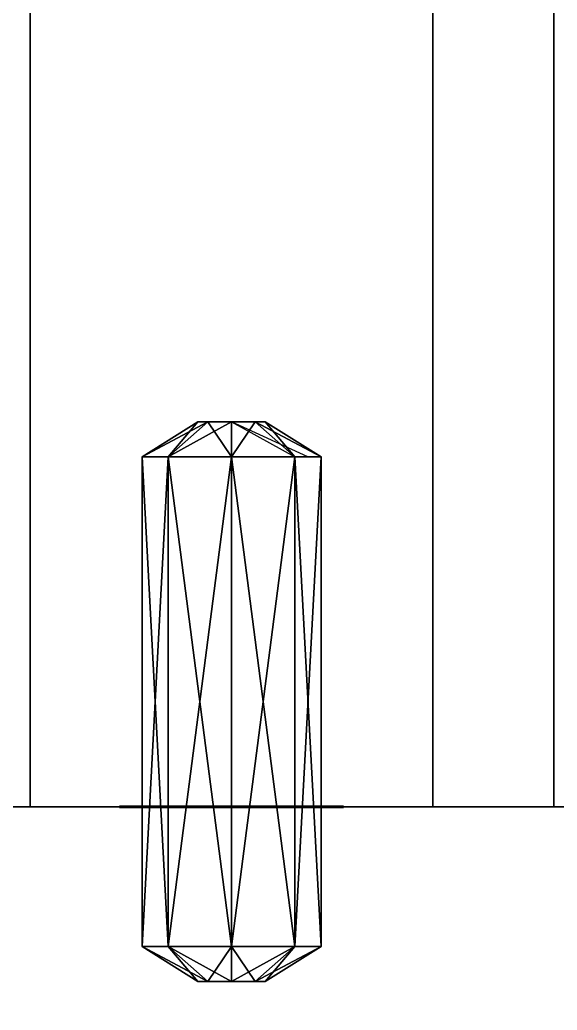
# Model space of a CAD drawing. Extents: x -150 to 2334, y -150 to 2984.
# Drawn here: x 2115.54 to 2139.55, y 767.37 to 811.61 of the extents above; entities that cross this region are included whole.
import ezdxf

# ---------------------------------------------------------------- set-up
doc = ezdxf.new("R2010")
doc.units = 0
for name, color, linetype in [('LAYER0', 7, 'CONTINUOUS'), ('LAYER108', 7, 'CONTINUOUS'), ('LAYER125', 7, 'CONTINUOUS'), ('LAYER142', 7, 'CONTINUOUS'), ('LAYER159', 7, 'CONTINUOUS'), ('LAYER243', 7, 'CONTINUOUS'), ('LAYER277', 7, 'CONTINUOUS'), ('LAYER299', 7, 'CONTINUOUS'), ('LAYER300', 7, 'CONTINUOUS'), ('LAYER301', 7, 'CONTINUOUS'), ('LAYER310', 7, 'CONTINUOUS')]:
    doc.layers.add(name, color=color, linetype=linetype)

msp = doc.modelspace()

# ---------------------------------------------------------------- linework, layer by layer
at = {"layer": 'LAYER0', "invisible_edges": 1}
for points in [[(2334, 2984, -5), (-150, -150, -5), (-150, 2984, -5), (2334, 2984, -5)], [(-150, -150, -5), (2334, 2984, -5), (2334, -150, -5), (-150, -150, -5)], [(2334, -150), (-150, 2984), (-150, -150), (2334, -150)], [(-150, 2984), (2334, -150), (2334, 2984), (-150, 2984)]]:
    msp.add_3dface(points, dxfattribs=at)
at = {"layer": 'LAYER108', "invisible_edges": 1}
for points in [[(2139.4, 1489.128, 866), (1674, 776.4584, 866), (2139.4, 776.4584, 866), (2139.4, 1489.128, 866)], [(1674, 776.4584, 866), (2139.4, 1489.128, 866), (1674, 1489.128, 866), (1674, 776.4584, 866)], [(1674, 1489.128, 848), (2139.4, 776.4584, 848), (1674, 776.4584, 848), (1674, 1489.128, 848)], [(2139.4, 776.4584, 848), (1674, 1489.128, 848), (2139.4, 1489.128, 848), (2139.4, 776.4584, 848)], [(2139.4, 776.4584, 848), (2139.4, 1489.128, 866), (2139.4, 776.4584, 866), (2139.4, 776.4584, 848)], [(2139.4, 1489.128, 866), (2139.4, 776.4584, 848), (2139.4, 1489.128, 848), (2139.4, 1489.128, 866)], [(2139.4, 776.4584, 848), (1674, 776.4584, 866), (1674, 776.4584, 848), (2139.4, 776.4584, 848)], [(1674, 776.4584, 866), (2139.4, 776.4584, 848), (2139.4, 776.4584, 866), (1674, 776.4584, 866)]]:
    msp.add_3dface(points, dxfattribs=at)
at = {"layer": 'LAYER125', "invisible_edges": 1}
for points in [[(2139.4, 1489.128, 1934), (1674, 776.4584, 1934), (2139.4, 776.4584, 1934), (2139.4, 1489.128, 1934)], [(1674, 776.4584, 1934), (2139.4, 1489.128, 1934), (1674, 1489.128, 1934), (1674, 776.4584, 1934)], [(1674, 1489.128, 1916), (2139.4, 776.4584, 1916), (1674, 776.4584, 1916), (1674, 1489.128, 1916)], [(2139.4, 776.4584, 1916), (1674, 1489.128, 1916), (2139.4, 1489.128, 1916), (2139.4, 776.4584, 1916)], [(2139.4, 776.4584, 1916), (2139.4, 1489.128, 1934), (2139.4, 776.4584, 1934), (2139.4, 776.4584, 1916)], [(2139.4, 1489.128, 1934), (2139.4, 776.4584, 1916), (2139.4, 1489.128, 1916), (2139.4, 1489.128, 1934)], [(2139.4, 776.4584, 1916), (1674, 776.4584, 1934), (1674, 776.4584, 1916), (2139.4, 776.4584, 1916)], [(1674, 776.4584, 1934), (2139.4, 776.4584, 1916), (2139.4, 776.4584, 1934), (1674, 776.4584, 1934)]]:
    msp.add_3dface(points, dxfattribs=at)
at = {"layer": 'LAYER142', "invisible_edges": 1}
for points in [[(2139.4, 1489.128, 1184), (1614, 776.4584, 1184), (2139.4, 776.4584, 1184), (2139.4, 1489.128, 1184)], [(1614, 776.4584, 1184), (2139.4, 1489.128, 1184), (1614, 1489.128, 1184), (1614, 776.4584, 1184)], [(1614, 1489.128, 1166), (2139.4, 776.4584, 1166), (1614, 776.4584, 1166), (1614, 1489.128, 1166)], [(2139.4, 776.4584, 1166), (1614, 1489.128, 1166), (2139.4, 1489.128, 1166), (2139.4, 776.4584, 1166)], [(2139.4, 776.4584, 1166), (2139.4, 1489.128, 1184), (2139.4, 776.4584, 1184), (2139.4, 776.4584, 1166)], [(2139.4, 1489.128, 1184), (2139.4, 776.4584, 1166), (2139.4, 1489.128, 1166), (2139.4, 1489.128, 1184)], [(2139.4, 776.4584, 1166), (1614, 776.4584, 1184), (1614, 776.4584, 1166), (2139.4, 776.4584, 1166)], [(1614, 776.4584, 1184), (2139.4, 776.4584, 1166), (2139.4, 776.4584, 1184), (1614, 776.4584, 1184)]]:
    msp.add_3dface(points, dxfattribs=at)
at = {"layer": 'LAYER159', "invisible_edges": 1}
for points in [[(2139.4, 1489.128, 1578), (1614, 776.4584, 1578), (2139.4, 776.4584, 1578), (2139.4, 1489.128, 1578)], [(1614, 776.4584, 1578), (2139.4, 1489.128, 1578), (1614, 1489.128, 1578), (1614, 776.4584, 1578)], [(1614, 1489.128, 1560), (2139.4, 776.4584, 1560), (1614, 776.4584, 1560), (1614, 1489.128, 1560)], [(2139.4, 776.4584, 1560), (1614, 1489.128, 1560), (2139.4, 1489.128, 1560), (2139.4, 776.4584, 1560)], [(2139.4, 776.4584, 1560), (2139.4, 1489.128, 1578), (2139.4, 776.4584, 1578), (2139.4, 776.4584, 1560)], [(2139.4, 1489.128, 1578), (2139.4, 776.4584, 1560), (2139.4, 1489.128, 1560), (2139.4, 1489.128, 1578)], [(2139.4, 776.4584, 1560), (1614, 776.4584, 1578), (1614, 776.4584, 1560), (2139.4, 776.4584, 1560)], [(1614, 776.4584, 1578), (2139.4, 776.4584, 1560), (2139.4, 776.4584, 1578), (1614, 776.4584, 1578)]]:
    msp.add_3dface(points, dxfattribs=at)
at = {"layer": 'LAYER243', "invisible_edges": 1}
for points in [[(2164, 776.458), (1614, 758.458), (1614, 776.458), (2164, 776.458)], [(1614, 758.458), (2164, 776.458), (2164, 758.458), (1614, 758.458)], [(2164, 758.458, 2350), (1614, 776.458, 2350), (1614, 758.458, 2350), (2164, 758.458, 2350)], [(1614, 776.458, 2350), (2164, 758.458, 2350), (2164, 776.458, 2350), (1614, 776.458, 2350)], [(1614, 776.458, 2350), (2164, 776.458), (1614, 776.458), (1614, 776.458, 2350)], [(2164, 776.458), (1614, 776.458, 2350), (2164, 776.458, 2350), (2164, 776.458)]]:
    msp.add_3dface(points, dxfattribs=at)
at = {"layer": 'LAYER277', "invisible_edges": 1}
for points in [[(2164, 776.455, 80), (1614, 1489.125, 80), (2164, 1489.125, 80), (2164, 776.455, 80)], [(1614, 1489.125, 80), (2164, 776.455, 80), (1614, 776.455, 80), (1614, 1489.125, 80)], [(1614, 776.455, 98), (2164, 1489.125, 98), (1614, 1489.125, 98), (1614, 776.455, 98)], [(2164, 1489.125, 98), (1614, 776.455, 98), (2164, 776.455, 98), (2164, 1489.125, 98)], [(2164, 776.455, 80), (1614, 776.455, 98), (1614, 776.455, 80), (2164, 776.455, 80)], [(1614, 776.455, 98), (2164, 776.455, 80), (2164, 776.455, 98), (1614, 776.455, 98)]]:
    msp.add_3dface(points, dxfattribs=at)
at = {"layer": 'LAYER299', "invisible_edges": 1}
for points in [[(2116, 776.455), (2134, 1489.125), (2134, 776.455), (2116, 776.455)], [(2134, 1489.125), (2116, 776.455), (2116, 1489.125), (2134, 1489.125)], [(2116, 1489.125, 80), (2134, 776.455, 80), (2134, 1489.125, 80), (2116, 1489.125, 80)], [(2134, 776.455, 80), (2116, 1489.125, 80), (2116, 776.455, 80), (2134, 776.455, 80)], [(2116, 776.455), (2116, 1489.125, 80), (2116, 1489.125), (2116, 776.455)], [(2116, 1489.125, 80), (2116, 776.455), (2116, 776.455, 80), (2116, 1489.125, 80)], [(2134, 776.455, 80), (2134, 1489.125), (2134, 1489.125, 80), (2134, 776.455, 80)], [(2134, 1489.125), (2134, 776.455, 80), (2134, 776.455), (2134, 1489.125)], [(2134, 776.455, 80), (2116, 776.455), (2134, 776.455), (2134, 776.455, 80)], [(2116, 776.455), (2134, 776.455, 80), (2116, 776.455, 80), (2116, 776.455)]]:
    msp.add_3dface(points, dxfattribs=at)
at = {"layer": 'LAYER300'}
for points in [[(2123.5, 793.6459, 24), (2122.172, 792.0834, 21.17157), (2121, 792.0834, 24), (2123.5, 793.6459, 24)], [(2123.5, 793.6459, 24), (2121, 792.0834, 24), (2123.939, 793.6459, 25.06066), (2123.5, 793.6459, 24)], [(2123.939, 793.6459, 25.06066), (2121, 792.0834, 24), (2122.172, 792.0834, 26.82843), (2123.939, 793.6459, 25.06066)], [(2121, 792.0834, 24), (2123.5, 793.6459, 24), (2123.939, 793.6459, 22.93934), (2121, 792.0834, 24)], [(2121, 792.0834, 24), (2123.939, 793.6459, 22.93934), (2122.172, 792.0834, 21.17157), (2121, 792.0834, 24)], [(2122.172, 792.0834, 26.82843), (2123.5, 793.6459, 24), (2121, 792.0834, 24), (2122.172, 792.0834, 26.82843)], [(2123.939, 793.6459, 22.93934), (2122.172, 792.0834, 21.17157), (2123.5, 793.6459, 24), (2123.939, 793.6459, 22.93934)], [(2123.939, 793.6459, 22.93934), (2125, 793.6459, 22.5), (2122.172, 792.0834, 21.17157), (2123.939, 793.6459, 22.93934)], [(2122.172, 792.0834, 21.17157), (2125, 793.6459, 22.5), (2125, 792.0834, 20), (2122.172, 792.0834, 21.17157)], [(2125, 792.0834, 28), (2123.939, 793.6459, 25.06066), (2122.172, 792.0834, 26.82843), (2125, 792.0834, 28)], [(2122.172, 792.0834, 26.82843), (2123.939, 793.6459, 25.06066), (2123.5, 793.6459, 24), (2122.172, 792.0834, 26.82843)], [(2122.172, 792.0834, 26.82843), (2125, 792.0834, 28), (2125, 793.6459, 25.5), (2122.172, 792.0834, 26.82843)], [(2122.172, 792.0834, 26.82843), (2125, 793.6459, 25.5), (2123.939, 793.6459, 25.06066), (2122.172, 792.0834, 26.82843)], [(2123.939, 793.6459, 22.93934), (2125, 792.0834, 20), (2122.172, 792.0834, 21.17157), (2123.939, 793.6459, 22.93934)], [(2125, 793.6459, 25.5), (2123.939, 793.6459, 25.06066), (2123.5, 793.6459, 24), (2125, 793.6459, 25.5)], [(2125, 793.6459, 25.5), (2123.5, 793.6459, 24), (2123.939, 793.6459, 22.93934), (2125, 793.6459, 25.5)], [(2125, 793.6459, 25.5), (2123.939, 793.6459, 22.93934), (2123.5, 793.6459, 24), (2125, 793.6459, 25.5)], [(2125, 793.6459, 25.5), (2123.5, 793.6459, 24), (2123.939, 793.6459, 25.06066), (2125, 793.6459, 25.5)], [(2125, 793.6459, 25.5), (2123.939, 793.6459, 25.06066), (2125, 792.0834, 28), (2125, 793.6459, 25.5)], [(2125, 793.6459, 25.5), (2126.061, 793.6459, 25.06066), (2123.939, 793.6459, 22.93934), (2125, 793.6459, 25.5)], [(2123.939, 793.6459, 22.93934), (2126.061, 793.6459, 25.06066), (2125, 793.6459, 22.5), (2123.939, 793.6459, 22.93934)], [(2123.939, 793.6459, 22.93934), (2125, 793.6459, 22.5), (2125, 792.0834, 20), (2123.939, 793.6459, 22.93934)], [(2125, 793.6459, 22.5), (2125, 793.6459, 25.5), (2123.939, 793.6459, 22.93934), (2125, 793.6459, 22.5)], [(2125, 792.0834, 28), (2125, 793.6459, 25.5), (2126.061, 793.6459, 25.06066), (2125, 792.0834, 28)], [(2125, 792.0834, 28), (2126.061, 793.6459, 25.06066), (2127.828, 792.0834, 26.82843), (2125, 792.0834, 28)], [(2125, 793.6459, 22.5), (2126.061, 793.6459, 22.93934), (2125, 792.0834, 20), (2125, 793.6459, 22.5)], [(2125, 792.0834, 20), (2126.061, 793.6459, 22.93934), (2127.828, 792.0834, 21.17157), (2125, 792.0834, 20)], [(2126.061, 793.6459, 25.06066), (2125, 793.6459, 22.5), (2126.061, 793.6459, 22.93934), (2126.061, 793.6459, 25.06066)], [(2125, 792.0834, 28), (2127.828, 792.0834, 26.82843), (2126.061, 793.6459, 25.06066), (2125, 792.0834, 28)], [(2125, 792.0834, 28), (2126.061, 793.6459, 25.06066), (2125, 793.6459, 25.5), (2125, 792.0834, 28)], [(2128.414, 792.0834, 25.41421), (2125, 793.6459, 22.5), (2127.828, 792.0834, 21.17157), (2128.414, 792.0834, 25.41421)], [(2125, 793.6459, 22.5), (2127.828, 792.0834, 21.17157), (2125, 792.0834, 20), (2125, 793.6459, 22.5)], [(2126.061, 793.6459, 25.06066), (2126.061, 793.6459, 22.93934), (2125, 793.6459, 22.5), (2126.061, 793.6459, 25.06066)], [(2126.061, 793.6459, 25.06066), (2125, 793.6459, 25.5), (2125, 793.6459, 22.5), (2126.061, 793.6459, 25.06066)], [(2127.828, 792.0834, 26.82843), (2129, 792.0834, 24), (2126.061, 793.6459, 25.06066), (2127.828, 792.0834, 26.82843)], [(2126.061, 793.6459, 25.06066), (2129, 792.0834, 24), (2126.5, 793.6459, 24), (2126.061, 793.6459, 25.06066)], [(2129, 792.0834, 24), (2126.5, 793.6459, 24), (2126.061, 793.6459, 22.93934), (2129, 792.0834, 24)], [(2129, 792.0834, 24), (2126.061, 793.6459, 22.93934), (2127.828, 792.0834, 21.17157), (2129, 792.0834, 24)], [(2126.061, 793.6459, 25.06066), (2126.061, 793.6459, 22.93934), (2126.5, 793.6459, 24), (2126.061, 793.6459, 25.06066)], [(2127.828, 792.0834, 26.82843), (2126.5, 793.6459, 24), (2126.061, 793.6459, 25.06066), (2127.828, 792.0834, 26.82843)], [(2129, 792.0834, 24), (2127.828, 792.0834, 21.17157), (2126.061, 793.6459, 22.93934), (2129, 792.0834, 24)], [(2129, 792.0834, 24), (2126.061, 793.6459, 22.93934), (2126.5, 793.6459, 24), (2129, 792.0834, 24)], [(2126.061, 793.6459, 25.06066), (2126.5, 793.6459, 24), (2126.061, 793.6459, 22.93934), (2126.061, 793.6459, 25.06066)], [(2127.828, 792.0834, 26.82843), (2129, 792.0834, 24), (2126.5, 793.6459, 24), (2127.828, 792.0834, 26.82843)], [(2121, 770.2084, 24), (2122.172, 770.2084, 26.82843), (2121, 792.0834, 24), (2121, 770.2084, 24)], [(2121, 792.0834, 24), (2122.172, 770.2084, 26.82843), (2122.172, 792.0834, 26.82843), (2121, 792.0834, 24)], [(2122.172, 770.2084, 21.17157), (2121, 770.2084, 24), (2122.172, 792.0834, 21.17157), (2122.172, 770.2084, 21.17157)], [(2122.172, 792.0834, 21.17157), (2121, 770.2084, 24), (2121, 792.0834, 24), (2122.172, 792.0834, 21.17157)], [(2122.172, 770.2084, 26.82843), (2121, 770.2084, 24), (2122.172, 792.0834, 26.82843), (2122.172, 770.2084, 26.82843)], [(2121, 770.2084, 24), (2122.172, 792.0834, 26.82843), (2121, 792.0834, 24), (2121, 770.2084, 24)], [(2122.172, 770.2084, 21.17157), (2121, 770.2084, 24), (2121, 792.0834, 24), (2122.172, 770.2084, 21.17157)], [(2121, 792.0834, 24), (2122.172, 770.2084, 21.17157), (2122.172, 792.0834, 21.17157), (2121, 792.0834, 24)], [(2122.172, 770.2084, 26.82843), (2121, 770.2084, 24), (2122.172, 792.0834, 26.82843), (2122.172, 770.2084, 26.82843)], [(2121, 770.2084, 24), (2122.172, 792.0834, 26.82843), (2121, 792.0834, 24), (2121, 770.2084, 24)], [(2122.172, 770.2084, 21.17157), (2121, 770.2084, 24), (2121, 792.0834, 24), (2122.172, 770.2084, 21.17157)], [(2121, 792.0834, 24), (2122.172, 770.2084, 21.17157), (2122.172, 792.0834, 21.17157), (2121, 792.0834, 24)], [(2122.172, 770.2084, 26.82843), (2125, 770.2084, 28), (2122.172, 792.0834, 26.82843), (2122.172, 770.2084, 26.82843)], [(2122.172, 792.0834, 26.82843), (2125, 770.2084, 28), (2125, 792.0834, 28), (2122.172, 792.0834, 26.82843)], [(2122.172, 792.0834, 21.17157), (2125, 792.0834, 20), (2122.172, 770.2084, 21.17157), (2122.172, 792.0834, 21.17157)], [(2122.172, 770.2084, 21.17157), (2125, 792.0834, 20), (2125, 770.2084, 20), (2122.172, 770.2084, 21.17157)], [(2122.172, 770.2084, 26.82843), (2125, 770.2084, 28), (2125, 792.0834, 28), (2122.172, 770.2084, 26.82843)], [(2125, 792.0834, 28), (2122.172, 770.2084, 26.82843), (2122.172, 792.0834, 26.82843), (2125, 792.0834, 28)], [(2122.172, 770.2084, 26.82843), (2125, 770.2084, 28), (2125, 792.0834, 28), (2122.172, 770.2084, 26.82843)], [(2125, 792.0834, 28), (2122.172, 770.2084, 26.82843), (2122.172, 792.0834, 26.82843), (2125, 792.0834, 28)], [(2122.172, 792.0834, 21.17157), (2125, 792.0834, 20), (2125, 770.2084, 20), (2122.172, 792.0834, 21.17157)], [(2125, 770.2084, 20), (2122.172, 792.0834, 21.17157), (2122.172, 770.2084, 21.17157), (2125, 770.2084, 20)], [(2127.828, 770.2084, 26.82843), (2125, 770.2084, 28), (2125, 792.0834, 28), (2127.828, 770.2084, 26.82843)], [(2127.828, 770.2084, 26.82843), (2125, 792.0834, 28), (2127.828, 792.0834, 26.82843), (2127.828, 770.2084, 26.82843)], [(2125, 792.0834, 20), (2127.828, 792.0834, 21.17157), (2125, 770.2084, 20), (2125, 792.0834, 20)], [(2125, 770.2084, 20), (2127.828, 792.0834, 21.17157), (2127.828, 770.2084, 21.17157), (2125, 770.2084, 20)], [(2127.828, 770.2084, 26.82843), (2127.828, 792.0834, 26.82843), (2125, 792.0834, 28), (2127.828, 770.2084, 26.82843)], [(2127.828, 770.2084, 26.82843), (2125, 792.0834, 28), (2125, 770.2084, 28), (2127.828, 770.2084, 26.82843)], [(2127.828, 770.2084, 26.82843), (2125, 770.2084, 28), (2127.828, 792.0834, 26.82843), (2127.828, 770.2084, 26.82843)], [(2125, 770.2084, 28), (2127.828, 792.0834, 26.82843), (2125, 792.0834, 28), (2125, 770.2084, 28)], [(2127.828, 792.0834, 21.17157), (2125, 792.0834, 20), (2127.828, 770.2084, 21.17157), (2127.828, 792.0834, 21.17157)], [(2125, 792.0834, 20), (2127.828, 770.2084, 21.17157), (2125, 770.2084, 20), (2125, 792.0834, 20)], [(2127.828, 770.2084, 26.82843), (2129, 770.2084, 24), (2127.828, 792.0834, 26.82843), (2127.828, 770.2084, 26.82843)], [(2127.828, 792.0834, 26.82843), (2129, 770.2084, 24), (2129, 792.0834, 24), (2127.828, 792.0834, 26.82843)], [(2127.828, 792.0834, 21.17157), (2129, 792.0834, 24), (2127.828, 770.2084, 21.17157), (2127.828, 792.0834, 21.17157)], [(2127.828, 770.2084, 21.17157), (2129, 792.0834, 24), (2129, 770.2084, 24), (2127.828, 770.2084, 21.17157)], [(2127.828, 770.2084, 26.82843), (2129, 770.2084, 24), (2129, 792.0834, 24), (2127.828, 770.2084, 26.82843)], [(2129, 792.0834, 24), (2127.828, 770.2084, 26.82843), (2127.828, 792.0834, 26.82843), (2129, 792.0834, 24)], [(2127.828, 770.2084, 26.82843), (2129, 770.2084, 24), (2129, 792.0834, 24), (2127.828, 770.2084, 26.82843)], [(2129, 792.0834, 24), (2127.828, 770.2084, 26.82843), (2127.828, 792.0834, 26.82843), (2129, 792.0834, 24)], [(2127.828, 792.0834, 21.17157), (2129, 792.0834, 24), (2129, 770.2084, 24), (2127.828, 792.0834, 21.17157)], [(2129, 770.2084, 24), (2127.828, 792.0834, 21.17157), (2127.828, 770.2084, 21.17157), (2129, 770.2084, 24)], [(2120, 776.4896, 29), (2130, 776.4896, 29), (2120, 776.4896, 19), (2120, 776.4896, 29)], [(2120, 776.4896, 19), (2130, 776.4896, 29), (2130, 776.4896, 19), (2120, 776.4896, 19)], [(2120, 776.4896, 29), (2120, 776.4271, 29), (2130, 776.4896, 29), (2120, 776.4896, 29)], [(2130, 776.4896, 29), (2120, 776.4271, 29), (2130, 776.4271, 29), (2130, 776.4896, 29)], [(2120, 776.4896, 19), (2120, 776.4271, 19), (2120, 776.4896, 29), (2120, 776.4896, 19)], [(2120, 776.4896, 29), (2120, 776.4271, 19), (2120, 776.4271, 29), (2120, 776.4896, 29)], [(2120, 776.4271, 19), (2130, 776.4271, 19), (2120, 776.4271, 29), (2120, 776.4271, 19)], [(2120, 776.4271, 29), (2130, 776.4271, 19), (2130, 776.4271, 29), (2120, 776.4271, 29)], [(2130, 776.4896, 29), (2130, 776.4271, 29), (2130, 776.4896, 19), (2130, 776.4896, 29)], [(2130, 776.4896, 19), (2130, 776.4271, 29), (2130, 776.4271, 19), (2130, 776.4896, 19)], [(2123.5, 768.6459, 24), (2123.939, 768.6459, 25.06066), (2121, 770.2084, 24), (2123.5, 768.6459, 24)], [(2121, 770.2084, 24), (2123.939, 768.6459, 25.06066), (2122.172, 770.2084, 26.82843), (2121, 770.2084, 24)], [(2122.172, 770.2084, 21.17157), (2123.5, 768.6459, 24), (2121, 770.2084, 24), (2122.172, 770.2084, 21.17157)], [(2123.5, 768.6459, 24), (2122.172, 770.2084, 26.82843), (2121, 770.2084, 24), (2123.5, 768.6459, 24)], [(2122.172, 770.2084, 21.17157), (2123.5, 768.6459, 24), (2121, 770.2084, 24), (2122.172, 770.2084, 21.17157)], [(2123.939, 768.6459, 25.06066), (2125, 768.6459, 25.5), (2122.172, 770.2084, 26.82843), (2123.939, 768.6459, 25.06066)], [(2122.172, 770.2084, 26.82843), (2125, 768.6459, 25.5), (2125, 770.2084, 28), (2122.172, 770.2084, 26.82843)], [(2123.939, 768.6459, 22.93934), (2123.5, 768.6459, 24), (2122.172, 770.2084, 21.17157), (2123.939, 768.6459, 22.93934)], [(2125, 770.2084, 20), (2125, 768.6459, 22.5), (2122.172, 770.2084, 21.17157), (2125, 770.2084, 20)], [(2122.172, 770.2084, 21.17157), (2125, 768.6459, 22.5), (2123.939, 768.6459, 22.93934), (2122.172, 770.2084, 21.17157)], [(2123.5, 768.6459, 24), (2123.939, 768.6459, 25.06066), (2122.172, 770.2084, 26.82843), (2123.5, 768.6459, 24)], [(2123.939, 768.6459, 25.06066), (2125, 770.2084, 28), (2122.172, 770.2084, 26.82843), (2123.939, 768.6459, 25.06066)], [(2122.172, 770.2084, 21.17157), (2123.939, 768.6459, 22.93934), (2123.5, 768.6459, 24), (2122.172, 770.2084, 21.17157)], [(2125, 770.2084, 20), (2123.939, 768.6459, 22.93934), (2122.172, 770.2084, 21.17157), (2125, 770.2084, 20)], [(2123.939, 768.6459, 25.06066), (2125, 768.6459, 25.5), (2125, 770.2084, 28), (2123.939, 768.6459, 25.06066)], [(2125, 770.2084, 20), (2125, 768.6459, 22.5), (2123.939, 768.6459, 22.93934), (2125, 770.2084, 20)], [(2125, 768.6459, 25.5), (2126.061, 768.6459, 25.06066), (2125, 770.2084, 28), (2125, 768.6459, 25.5)], [(2125, 770.2084, 28), (2126.061, 768.6459, 25.06066), (2127.828, 770.2084, 26.82843), (2125, 770.2084, 28)], [(2125, 770.2084, 20), (2127.828, 770.2084, 21.17157), (2125, 768.6459, 22.5), (2125, 770.2084, 20)], [(2125, 768.6459, 22.5), (2127.828, 770.2084, 21.17157), (2126.061, 768.6459, 22.93934), (2125, 768.6459, 22.5)], [(2125, 768.6459, 25.5), (2126.061, 768.6459, 25.06066), (2127.828, 770.2084, 26.82843), (2125, 768.6459, 25.5)], [(2125, 768.6459, 25.5), (2127.828, 770.2084, 26.82843), (2125, 770.2084, 28), (2125, 768.6459, 25.5)], [(2125, 770.2084, 20), (2127.828, 770.2084, 21.17157), (2126.061, 768.6459, 22.93934), (2125, 770.2084, 20)], [(2125, 770.2084, 20), (2126.061, 768.6459, 22.93934), (2125, 768.6459, 22.5), (2125, 770.2084, 20)], [(2126.5, 768.6459, 24), (2126.061, 768.6459, 25.06066), (2127.828, 770.2084, 26.82843), (2126.5, 768.6459, 24)], [(2126.061, 768.6459, 22.93934), (2127.828, 770.2084, 21.17157), (2126.5, 768.6459, 24), (2126.061, 768.6459, 22.93934)], [(2126.5, 768.6459, 24), (2127.828, 770.2084, 26.82843), (2126.061, 768.6459, 25.06066), (2126.5, 768.6459, 24)], [(2126.061, 768.6459, 22.93934), (2127.828, 770.2084, 21.17157), (2129, 770.2084, 24), (2126.061, 768.6459, 22.93934)], [(2126.061, 768.6459, 22.93934), (2129, 770.2084, 24), (2126.5, 768.6459, 24), (2126.061, 768.6459, 22.93934)], [(2126.5, 768.6459, 24), (2127.828, 770.2084, 26.82843), (2129, 770.2084, 24), (2126.5, 768.6459, 24)], [(2126.5, 768.6459, 24), (2127.828, 770.2084, 21.17157), (2129, 770.2084, 24), (2126.5, 768.6459, 24)], [(2126.5, 768.6459, 24), (2129, 770.2084, 24), (2127.828, 770.2084, 26.82843), (2126.5, 768.6459, 24)], [(2123.939, 768.6459, 22.93934), (2125, 768.6459, 22.5), (2123.5, 768.6459, 24), (2123.939, 768.6459, 22.93934)], [(2123.5, 768.6459, 24), (2125, 768.6459, 22.5), (2123.939, 768.6459, 25.06066), (2123.5, 768.6459, 24)], [(2123.939, 768.6459, 25.06066), (2123.939, 768.6459, 22.93934), (2123.5, 768.6459, 24), (2123.939, 768.6459, 25.06066)], [(2125, 768.6459, 22.5), (2123.939, 768.6459, 25.06066), (2125, 768.6459, 25.5), (2125, 768.6459, 22.5)], [(2125, 768.6459, 22.5), (2125, 768.6459, 25.5), (2123.939, 768.6459, 25.06066), (2125, 768.6459, 22.5)], [(2125, 768.6459, 22.5), (2123.939, 768.6459, 22.93934), (2123.939, 768.6459, 25.06066), (2125, 768.6459, 22.5)], [(2126.061, 768.6459, 22.93934), (2125, 768.6459, 25.5), (2126.061, 768.6459, 25.06066), (2126.061, 768.6459, 22.93934)], [(2125, 768.6459, 22.5), (2125, 768.6459, 25.5), (2126.061, 768.6459, 22.93934), (2125, 768.6459, 22.5)], [(2126.061, 768.6459, 22.93934), (2126.061, 768.6459, 25.06066), (2125, 768.6459, 25.5), (2126.061, 768.6459, 22.93934)], [(2125, 768.6459, 22.5), (2126.061, 768.6459, 22.93934), (2125, 768.6459, 25.5), (2125, 768.6459, 22.5)], [(2126.061, 768.6459, 22.93934), (2126.061, 768.6459, 25.06066), (2126.5, 768.6459, 24), (2126.061, 768.6459, 22.93934)], [(2126.061, 768.6459, 22.93934), (2126.5, 768.6459, 24), (2126.061, 768.6459, 25.06066), (2126.061, 768.6459, 22.93934)]]:
    msp.add_3dface(points, dxfattribs=at)
at = {"layer": 'LAYER301'}
for points in [[(2123.5, 793.6459, 56), (2122.172, 792.0834, 53.17157), (2121, 792.0834, 56), (2123.5, 793.6459, 56)], [(2123.5, 793.6459, 56), (2121, 792.0834, 56), (2123.939, 793.6459, 57.06066), (2123.5, 793.6459, 56)], [(2123.939, 793.6459, 57.06066), (2121, 792.0834, 56), (2122.172, 792.0834, 58.82843), (2123.939, 793.6459, 57.06066)], [(2121, 792.0834, 56), (2123.5, 793.6459, 56), (2123.939, 793.6459, 54.93934), (2121, 792.0834, 56)], [(2121, 792.0834, 56), (2123.939, 793.6459, 54.93934), (2122.172, 792.0834, 53.17157), (2121, 792.0834, 56)], [(2122.172, 792.0834, 58.82843), (2123.5, 793.6459, 56), (2121, 792.0834, 56), (2122.172, 792.0834, 58.82843)], [(2123.939, 793.6459, 54.93934), (2122.172, 792.0834, 53.17157), (2123.5, 793.6459, 56), (2123.939, 793.6459, 54.93934)], [(2123.939, 793.6459, 54.93934), (2125, 793.6459, 54.5), (2122.172, 792.0834, 53.17157), (2123.939, 793.6459, 54.93934)], [(2122.172, 792.0834, 53.17157), (2125, 793.6459, 54.5), (2125, 792.0834, 52), (2122.172, 792.0834, 53.17157)], [(2125, 792.0834, 60), (2123.939, 793.6459, 57.06066), (2122.172, 792.0834, 58.82843), (2125, 792.0834, 60)], [(2122.172, 792.0834, 58.82843), (2123.939, 793.6459, 57.06066), (2123.5, 793.6459, 56), (2122.172, 792.0834, 58.82843)], [(2122.172, 792.0834, 58.82843), (2125, 792.0834, 60), (2125, 793.6459, 57.5), (2122.172, 792.0834, 58.82843)], [(2122.172, 792.0834, 58.82843), (2125, 793.6459, 57.5), (2123.939, 793.6459, 57.06066), (2122.172, 792.0834, 58.82843)], [(2123.939, 793.6459, 54.93934), (2125, 792.0834, 52), (2122.172, 792.0834, 53.17157), (2123.939, 793.6459, 54.93934)], [(2125, 793.6459, 57.5), (2123.939, 793.6459, 57.06066), (2123.5, 793.6459, 56), (2125, 793.6459, 57.5)], [(2125, 793.6459, 57.5), (2123.5, 793.6459, 56), (2123.939, 793.6459, 54.93934), (2125, 793.6459, 57.5)], [(2125, 793.6459, 57.5), (2123.939, 793.6459, 54.93934), (2123.5, 793.6459, 56), (2125, 793.6459, 57.5)], [(2125, 793.6459, 57.5), (2123.5, 793.6459, 56), (2123.939, 793.6459, 57.06066), (2125, 793.6459, 57.5)], [(2125, 793.6459, 57.5), (2123.939, 793.6459, 57.06066), (2125, 792.0834, 60), (2125, 793.6459, 57.5)], [(2125, 793.6459, 57.5), (2126.061, 793.6459, 57.06066), (2123.939, 793.6459, 54.93934), (2125, 793.6459, 57.5)], [(2123.939, 793.6459, 54.93934), (2126.061, 793.6459, 57.06066), (2125, 793.6459, 54.5), (2123.939, 793.6459, 54.93934)], [(2123.939, 793.6459, 54.93934), (2125, 793.6459, 54.5), (2125, 792.0834, 52), (2123.939, 793.6459, 54.93934)], [(2125, 793.6459, 54.5), (2125, 793.6459, 57.5), (2123.939, 793.6459, 54.93934), (2125, 793.6459, 54.5)], [(2125, 792.0834, 60), (2125, 793.6459, 57.5), (2126.061, 793.6459, 57.06066), (2125, 792.0834, 60)], [(2125, 792.0834, 60), (2126.061, 793.6459, 57.06066), (2127.828, 792.0834, 58.82843), (2125, 792.0834, 60)], [(2125, 793.6459, 54.5), (2126.061, 793.6459, 54.93934), (2125, 792.0834, 52), (2125, 793.6459, 54.5)], [(2125, 792.0834, 52), (2126.061, 793.6459, 54.93934), (2127.828, 792.0834, 53.17157), (2125, 792.0834, 52)], [(2126.061, 793.6459, 57.06066), (2125, 793.6459, 54.5), (2126.061, 793.6459, 54.93934), (2126.061, 793.6459, 57.06066)], [(2125, 792.0834, 60), (2127.828, 792.0834, 58.82843), (2126.061, 793.6459, 57.06066), (2125, 792.0834, 60)], [(2125, 792.0834, 60), (2126.061, 793.6459, 57.06066), (2125, 793.6459, 57.5), (2125, 792.0834, 60)], [(2128.414, 792.0834, 57.41422), (2125, 793.6459, 54.5), (2127.828, 792.0834, 53.17157), (2128.414, 792.0834, 57.41422)], [(2125, 793.6459, 54.5), (2127.828, 792.0834, 53.17157), (2125, 792.0834, 52), (2125, 793.6459, 54.5)], [(2126.061, 793.6459, 57.06066), (2126.061, 793.6459, 54.93934), (2125, 793.6459, 54.5), (2126.061, 793.6459, 57.06066)], [(2126.061, 793.6459, 57.06066), (2125, 793.6459, 57.5), (2125, 793.6459, 54.5), (2126.061, 793.6459, 57.06066)], [(2127.828, 792.0834, 58.82843), (2129, 792.0834, 56), (2126.061, 793.6459, 57.06066), (2127.828, 792.0834, 58.82843)], [(2126.061, 793.6459, 57.06066), (2129, 792.0834, 56), (2126.5, 793.6459, 56), (2126.061, 793.6459, 57.06066)], [(2129, 792.0834, 56), (2126.5, 793.6459, 56), (2126.061, 793.6459, 54.93934), (2129, 792.0834, 56)], [(2129, 792.0834, 56), (2126.061, 793.6459, 54.93934), (2127.828, 792.0834, 53.17157), (2129, 792.0834, 56)], [(2126.061, 793.6459, 57.06066), (2126.061, 793.6459, 54.93934), (2126.5, 793.6459, 56), (2126.061, 793.6459, 57.06066)], [(2127.828, 792.0834, 58.82843), (2126.5, 793.6459, 56), (2126.061, 793.6459, 57.06066), (2127.828, 792.0834, 58.82843)], [(2129, 792.0834, 56), (2127.828, 792.0834, 53.17157), (2126.061, 793.6459, 54.93934), (2129, 792.0834, 56)], [(2129, 792.0834, 56), (2126.061, 793.6459, 54.93934), (2126.5, 793.6459, 56), (2129, 792.0834, 56)], [(2126.061, 793.6459, 57.06066), (2126.5, 793.6459, 56), (2126.061, 793.6459, 54.93934), (2126.061, 793.6459, 57.06066)], [(2127.828, 792.0834, 58.82843), (2129, 792.0834, 56), (2126.5, 793.6459, 56), (2127.828, 792.0834, 58.82843)], [(2121, 770.2084, 56), (2122.172, 770.2084, 58.82843), (2121, 792.0834, 56), (2121, 770.2084, 56)], [(2121, 792.0834, 56), (2122.172, 770.2084, 58.82843), (2122.172, 792.0834, 58.82843), (2121, 792.0834, 56)], [(2122.172, 770.2084, 53.17157), (2121, 770.2084, 56), (2122.172, 792.0834, 53.17157), (2122.172, 770.2084, 53.17157)], [(2122.172, 792.0834, 53.17157), (2121, 770.2084, 56), (2121, 792.0834, 56), (2122.172, 792.0834, 53.17157)], [(2122.172, 770.2084, 58.82843), (2121, 770.2084, 56), (2122.172, 792.0834, 58.82843), (2122.172, 770.2084, 58.82843)], [(2121, 770.2084, 56), (2122.172, 792.0834, 58.82843), (2121, 792.0834, 56), (2121, 770.2084, 56)], [(2122.172, 770.2084, 53.17157), (2121, 770.2084, 56), (2121, 792.0834, 56), (2122.172, 770.2084, 53.17157)], [(2121, 792.0834, 56), (2122.172, 770.2084, 53.17157), (2122.172, 792.0834, 53.17157), (2121, 792.0834, 56)], [(2122.172, 770.2084, 58.82843), (2121, 770.2084, 56), (2122.172, 792.0834, 58.82843), (2122.172, 770.2084, 58.82843)], [(2121, 770.2084, 56), (2122.172, 792.0834, 58.82843), (2121, 792.0834, 56), (2121, 770.2084, 56)], [(2122.172, 770.2084, 53.17157), (2121, 770.2084, 56), (2121, 792.0834, 56), (2122.172, 770.2084, 53.17157)], [(2121, 792.0834, 56), (2122.172, 770.2084, 53.17157), (2122.172, 792.0834, 53.17157), (2121, 792.0834, 56)], [(2122.172, 770.2084, 58.82843), (2125, 770.2084, 60), (2122.172, 792.0834, 58.82843), (2122.172, 770.2084, 58.82843)], [(2122.172, 792.0834, 58.82843), (2125, 770.2084, 60), (2125, 792.0834, 60), (2122.172, 792.0834, 58.82843)], [(2122.172, 792.0834, 53.17157), (2125, 792.0834, 52), (2122.172, 770.2084, 53.17157), (2122.172, 792.0834, 53.17157)], [(2122.172, 770.2084, 53.17157), (2125, 792.0834, 52), (2125, 770.2084, 52), (2122.172, 770.2084, 53.17157)], [(2122.172, 770.2084, 58.82843), (2125, 770.2084, 60), (2125, 792.0834, 60), (2122.172, 770.2084, 58.82843)], [(2125, 792.0834, 60), (2122.172, 770.2084, 58.82843), (2122.172, 792.0834, 58.82843), (2125, 792.0834, 60)], [(2122.172, 770.2084, 58.82843), (2125, 770.2084, 60), (2125, 792.0834, 60), (2122.172, 770.2084, 58.82843)], [(2125, 792.0834, 60), (2122.172, 770.2084, 58.82843), (2122.172, 792.0834, 58.82843), (2125, 792.0834, 60)], [(2122.172, 792.0834, 53.17157), (2125, 792.0834, 52), (2125, 770.2084, 52), (2122.172, 792.0834, 53.17157)], [(2125, 770.2084, 52), (2122.172, 792.0834, 53.17157), (2122.172, 770.2084, 53.17157), (2125, 770.2084, 52)], [(2127.828, 770.2084, 58.82843), (2125, 770.2084, 60), (2125, 792.0834, 60), (2127.828, 770.2084, 58.82843)], [(2127.828, 770.2084, 58.82843), (2125, 792.0834, 60), (2127.828, 792.0834, 58.82843), (2127.828, 770.2084, 58.82843)], [(2125, 792.0834, 52), (2127.828, 792.0834, 53.17157), (2125, 770.2084, 52), (2125, 792.0834, 52)], [(2125, 770.2084, 52), (2127.828, 792.0834, 53.17157), (2127.828, 770.2084, 53.17157), (2125, 770.2084, 52)], [(2127.828, 770.2084, 58.82843), (2127.828, 792.0834, 58.82843), (2125, 792.0834, 60), (2127.828, 770.2084, 58.82843)], [(2127.828, 770.2084, 58.82843), (2125, 792.0834, 60), (2125, 770.2084, 60), (2127.828, 770.2084, 58.82843)], [(2127.828, 770.2084, 58.82843), (2125, 770.2084, 60), (2127.828, 792.0834, 58.82843), (2127.828, 770.2084, 58.82843)], [(2125, 770.2084, 60), (2127.828, 792.0834, 58.82843), (2125, 792.0834, 60), (2125, 770.2084, 60)], [(2127.828, 792.0834, 53.17157), (2125, 792.0834, 52), (2127.828, 770.2084, 53.17157), (2127.828, 792.0834, 53.17157)], [(2125, 792.0834, 52), (2127.828, 770.2084, 53.17157), (2125, 770.2084, 52), (2125, 792.0834, 52)], [(2127.828, 770.2084, 58.82843), (2129, 770.2084, 56), (2127.828, 792.0834, 58.82843), (2127.828, 770.2084, 58.82843)], [(2127.828, 792.0834, 58.82843), (2129, 770.2084, 56), (2129, 792.0834, 56), (2127.828, 792.0834, 58.82843)], [(2127.828, 792.0834, 53.17157), (2129, 792.0834, 56), (2127.828, 770.2084, 53.17157), (2127.828, 792.0834, 53.17157)], [(2127.828, 770.2084, 53.17157), (2129, 792.0834, 56), (2129, 770.2084, 56), (2127.828, 770.2084, 53.17157)], [(2127.828, 770.2084, 58.82843), (2129, 770.2084, 56), (2129, 792.0834, 56), (2127.828, 770.2084, 58.82843)], [(2129, 792.0834, 56), (2127.828, 770.2084, 58.82843), (2127.828, 792.0834, 58.82843), (2129, 792.0834, 56)], [(2127.828, 770.2084, 58.82843), (2129, 770.2084, 56), (2129, 792.0834, 56), (2127.828, 770.2084, 58.82843)], [(2129, 792.0834, 56), (2127.828, 770.2084, 58.82843), (2127.828, 792.0834, 58.82843), (2129, 792.0834, 56)], [(2127.828, 792.0834, 53.17157), (2129, 792.0834, 56), (2129, 770.2084, 56), (2127.828, 792.0834, 53.17157)], [(2129, 770.2084, 56), (2127.828, 792.0834, 53.17157), (2127.828, 770.2084, 53.17157), (2129, 770.2084, 56)], [(2120, 776.4896, 61), (2130, 776.4896, 61), (2120, 776.4896, 51), (2120, 776.4896, 61)], [(2120, 776.4896, 51), (2130, 776.4896, 61), (2130, 776.4896, 51), (2120, 776.4896, 51)], [(2120, 776.4896, 61), (2120, 776.4271, 61), (2130, 776.4896, 61), (2120, 776.4896, 61)], [(2130, 776.4896, 61), (2120, 776.4271, 61), (2130, 776.4271, 61), (2130, 776.4896, 61)], [(2120, 776.4896, 51), (2120, 776.4271, 51), (2120, 776.4896, 61), (2120, 776.4896, 51)], [(2120, 776.4896, 61), (2120, 776.4271, 51), (2120, 776.4271, 61), (2120, 776.4896, 61)], [(2120, 776.4271, 51), (2130, 776.4271, 51), (2120, 776.4271, 61), (2120, 776.4271, 51)], [(2120, 776.4271, 61), (2130, 776.4271, 51), (2130, 776.4271, 61), (2120, 776.4271, 61)], [(2130, 776.4896, 61), (2130, 776.4271, 61), (2130, 776.4896, 51), (2130, 776.4896, 61)], [(2130, 776.4896, 51), (2130, 776.4271, 61), (2130, 776.4271, 51), (2130, 776.4896, 51)], [(2123.5, 768.6459, 56), (2123.939, 768.6459, 57.06066), (2121, 770.2084, 56), (2123.5, 768.6459, 56)], [(2121, 770.2084, 56), (2123.939, 768.6459, 57.06066), (2122.172, 770.2084, 58.82843), (2121, 770.2084, 56)], [(2122.172, 770.2084, 53.17157), (2123.5, 768.6459, 56), (2121, 770.2084, 56), (2122.172, 770.2084, 53.17157)], [(2123.5, 768.6459, 56), (2122.172, 770.2084, 58.82843), (2121, 770.2084, 56), (2123.5, 768.6459, 56)], [(2122.172, 770.2084, 53.17157), (2123.5, 768.6459, 56), (2121, 770.2084, 56), (2122.172, 770.2084, 53.17157)], [(2123.939, 768.6459, 57.06066), (2125, 768.6459, 57.5), (2122.172, 770.2084, 58.82843), (2123.939, 768.6459, 57.06066)], [(2122.172, 770.2084, 58.82843), (2125, 768.6459, 57.5), (2125, 770.2084, 60), (2122.172, 770.2084, 58.82843)], [(2123.939, 768.6459, 54.93934), (2123.5, 768.6459, 56), (2122.172, 770.2084, 53.17157), (2123.939, 768.6459, 54.93934)], [(2125, 770.2084, 52), (2125, 768.6459, 54.5), (2122.172, 770.2084, 53.17157), (2125, 770.2084, 52)], [(2122.172, 770.2084, 53.17157), (2125, 768.6459, 54.5), (2123.939, 768.6459, 54.93934), (2122.172, 770.2084, 53.17157)], [(2123.5, 768.6459, 56), (2123.939, 768.6459, 57.06066), (2122.172, 770.2084, 58.82843), (2123.5, 768.6459, 56)], [(2123.939, 768.6459, 57.06066), (2125, 770.2084, 60), (2122.172, 770.2084, 58.82843), (2123.939, 768.6459, 57.06066)], [(2122.172, 770.2084, 53.17157), (2123.939, 768.6459, 54.93934), (2123.5, 768.6459, 56), (2122.172, 770.2084, 53.17157)], [(2125, 770.2084, 52), (2123.939, 768.6459, 54.93934), (2122.172, 770.2084, 53.17157), (2125, 770.2084, 52)], [(2123.939, 768.6459, 57.06066), (2125, 768.6459, 57.5), (2125, 770.2084, 60), (2123.939, 768.6459, 57.06066)], [(2125, 770.2084, 52), (2125, 768.6459, 54.5), (2123.939, 768.6459, 54.93934), (2125, 770.2084, 52)], [(2125, 768.6459, 57.5), (2126.061, 768.6459, 57.06066), (2125, 770.2084, 60), (2125, 768.6459, 57.5)], [(2125, 770.2084, 60), (2126.061, 768.6459, 57.06066), (2127.828, 770.2084, 58.82843), (2125, 770.2084, 60)], [(2125, 770.2084, 52), (2127.828, 770.2084, 53.17157), (2125, 768.6459, 54.5), (2125, 770.2084, 52)], [(2125, 768.6459, 54.5), (2127.828, 770.2084, 53.17157), (2126.061, 768.6459, 54.93934), (2125, 768.6459, 54.5)], [(2125, 768.6459, 57.5), (2126.061, 768.6459, 57.06066), (2127.828, 770.2084, 58.82843), (2125, 768.6459, 57.5)], [(2125, 768.6459, 57.5), (2127.828, 770.2084, 58.82843), (2125, 770.2084, 60), (2125, 768.6459, 57.5)], [(2125, 770.2084, 52), (2127.828, 770.2084, 53.17157), (2126.061, 768.6459, 54.93934), (2125, 770.2084, 52)], [(2125, 770.2084, 52), (2126.061, 768.6459, 54.93934), (2125, 768.6459, 54.5), (2125, 770.2084, 52)], [(2126.5, 768.6459, 56), (2126.061, 768.6459, 57.06066), (2127.828, 770.2084, 58.82843), (2126.5, 768.6459, 56)], [(2126.061, 768.6459, 54.93934), (2127.828, 770.2084, 53.17157), (2126.5, 768.6459, 56), (2126.061, 768.6459, 54.93934)], [(2126.5, 768.6459, 56), (2127.828, 770.2084, 58.82843), (2126.061, 768.6459, 57.06066), (2126.5, 768.6459, 56)], [(2126.061, 768.6459, 54.93934), (2127.828, 770.2084, 53.17157), (2129, 770.2084, 56), (2126.061, 768.6459, 54.93934)], [(2126.061, 768.6459, 54.93934), (2129, 770.2084, 56), (2126.5, 768.6459, 56), (2126.061, 768.6459, 54.93934)], [(2126.5, 768.6459, 56), (2127.828, 770.2084, 58.82843), (2129, 770.2084, 56), (2126.5, 768.6459, 56)], [(2126.5, 768.6459, 56), (2127.828, 770.2084, 53.17157), (2129, 770.2084, 56), (2126.5, 768.6459, 56)], [(2126.5, 768.6459, 56), (2129, 770.2084, 56), (2127.828, 770.2084, 58.82843), (2126.5, 768.6459, 56)], [(2123.939, 768.6459, 54.93934), (2125, 768.6459, 54.5), (2123.5, 768.6459, 56), (2123.939, 768.6459, 54.93934)], [(2123.5, 768.6459, 56), (2125, 768.6459, 54.5), (2123.939, 768.6459, 57.06066), (2123.5, 768.6459, 56)], [(2123.939, 768.6459, 57.06066), (2123.939, 768.6459, 54.93934), (2123.5, 768.6459, 56), (2123.939, 768.6459, 57.06066)], [(2125, 768.6459, 54.5), (2123.939, 768.6459, 57.06066), (2125, 768.6459, 57.5), (2125, 768.6459, 54.5)], [(2125, 768.6459, 54.5), (2125, 768.6459, 57.5), (2123.939, 768.6459, 57.06066), (2125, 768.6459, 54.5)], [(2125, 768.6459, 54.5), (2123.939, 768.6459, 54.93934), (2123.939, 768.6459, 57.06066), (2125, 768.6459, 54.5)], [(2126.061, 768.6459, 54.93934), (2125, 768.6459, 57.5), (2126.061, 768.6459, 57.06066), (2126.061, 768.6459, 54.93934)], [(2125, 768.6459, 54.5), (2125, 768.6459, 57.5), (2126.061, 768.6459, 54.93934), (2125, 768.6459, 54.5)], [(2126.061, 768.6459, 54.93934), (2126.061, 768.6459, 57.06066), (2125, 768.6459, 57.5), (2126.061, 768.6459, 54.93934)], [(2125, 768.6459, 54.5), (2126.061, 768.6459, 54.93934), (2125, 768.6459, 57.5), (2125, 768.6459, 54.5)], [(2126.061, 768.6459, 54.93934), (2126.061, 768.6459, 57.06066), (2126.5, 768.6459, 56), (2126.061, 768.6459, 54.93934)], [(2126.061, 768.6459, 54.93934), (2126.5, 768.6459, 56), (2126.061, 768.6459, 57.06066), (2126.061, 768.6459, 54.93934)]]:
    msp.add_3dface(points, dxfattribs=at)
at = {"layer": 'LAYER310', "invisible_edges": 1}
for points in [[(2164, 1489.125, 2349), (1614, 776.455, 2349), (2164, 776.455, 2349), (2164, 1489.125, 2349)], [(1614, 776.455, 2349), (2164, 1489.125, 2349), (1614, 1489.125, 2349), (1614, 776.455, 2349)], [(1614, 1489.125, 2331), (2164, 776.455, 2331), (1614, 776.455, 2331), (1614, 1489.125, 2331)], [(2164, 776.455, 2331), (1614, 1489.125, 2331), (2164, 1489.125, 2331), (2164, 776.455, 2331)], [(2164, 776.455, 2331), (1614, 776.455, 2349), (1614, 776.455, 2331), (2164, 776.455, 2331)], [(1614, 776.455, 2349), (2164, 776.455, 2331), (2164, 776.455, 2349), (1614, 776.455, 2349)]]:
    msp.add_3dface(points, dxfattribs=at)

doc.saveas('drawing.dxf')
